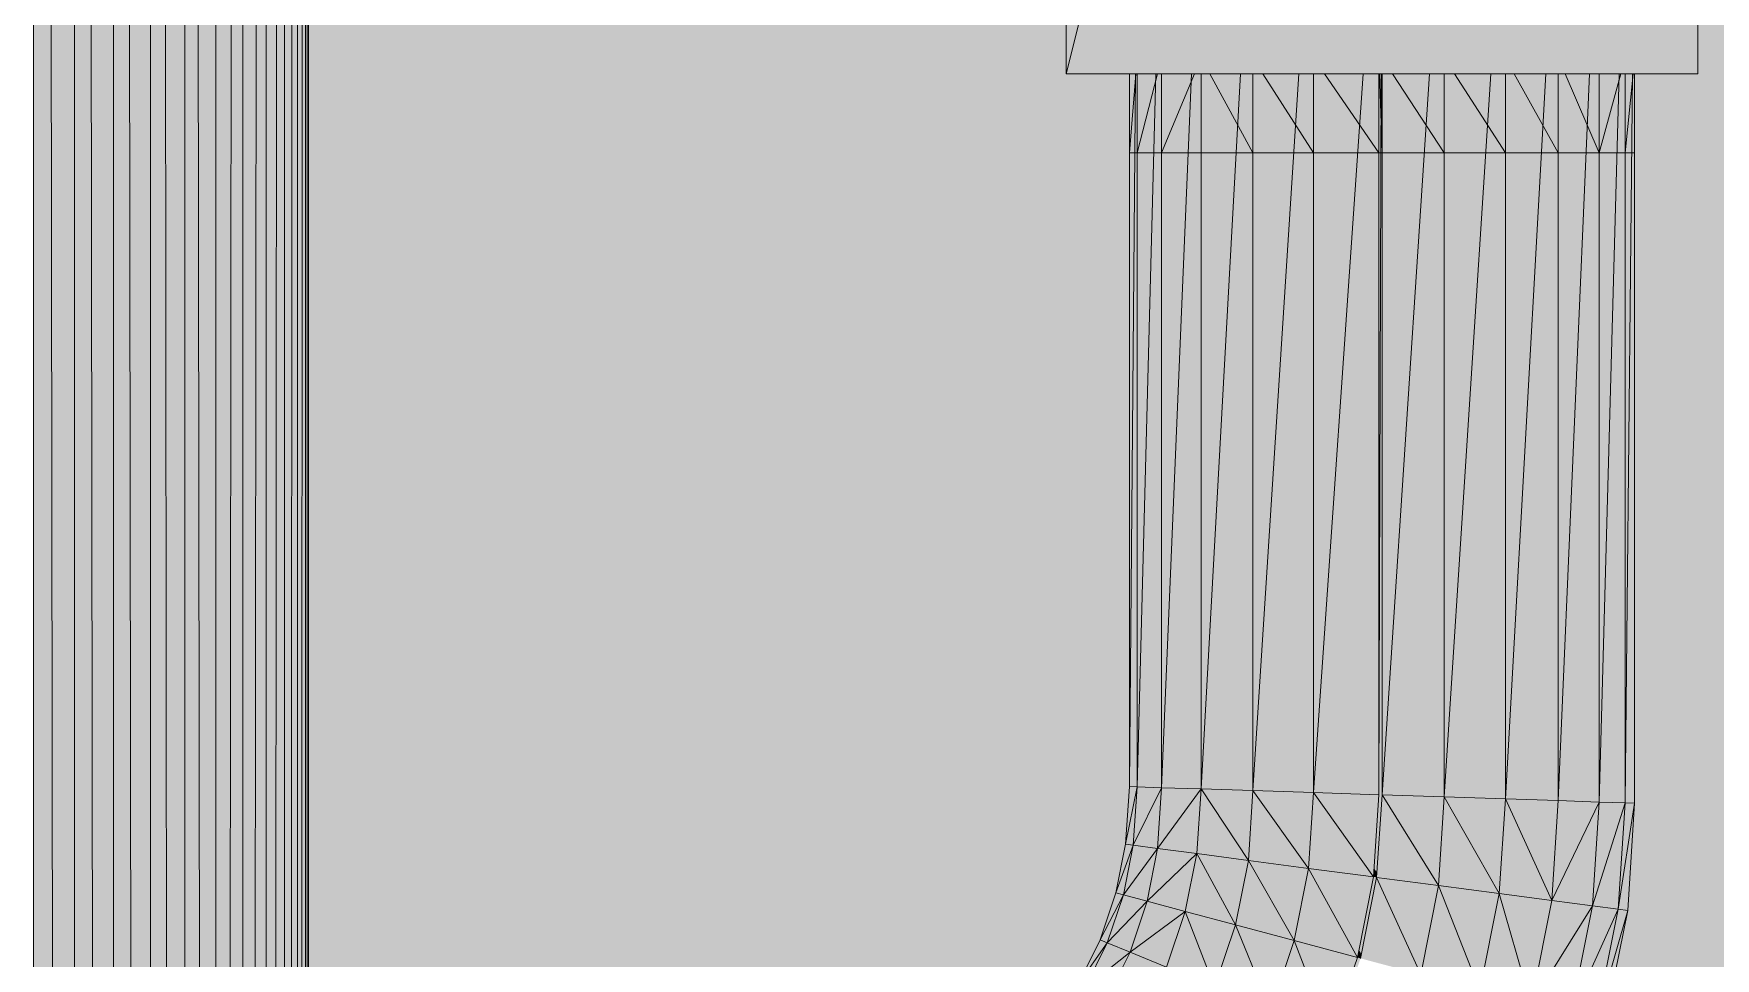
# Model space of a CAD drawing. Header units: millimetres. Extents: x 365175 to 2667127, y -330297 to -162108.
# Drawn here: x 1985250.2 to 1985314.1, y -326608 to -326572.8 of the extents above; entities that cross this region are included whole.
import ezdxf

# ---------------------------------------------------------------- set-up
doc = ezdxf.new("R2010")
doc.units = ezdxf.units.MM
doc.header["$MEASUREMENT"] = 0

# ---------------------------------------------------------------- blocks, each defined once
blk = doc.blocks.new('Élément de coupe_783_2', base_point=(2255931.67, -327094.361))
at = {"linetype": 'Continuous', "lineweight": 0, "true_color": 0x000000}
h = blk.add_hatch(color=18, dxfattribs=at)
h.paths.add_polyline_path([(1985260.66, -325994.361), (1985260.66, -326099.361), (1985272.66, -326099.361), (1985272.66, -326279.361), (1985260.66, -326279.361), (1985260.66, -326616.162), (1985277.148, -326616.162), (1985279.332, -326616.018), (1985281.18, -326615.651), (1985282.968, -326615.046), (1985284.648, -326614.215), (1985286.208, -326613.169), (1985287.624, -326611.929), (1985288.872, -326610.515), (1985289.916, -326608.951), (1985290.744, -326607.264), (1985291.344, -326605.483), (1985291.716, -326603.638), (1985291.86, -326601.447), (1985291.86, -326574.361), (1985289.46, -326574.361), (1985289.46, -326478.361), (1985313.46, -326478.361), (1985313.46, -326574.361), (1985311.06, -326574.361), (1985311.06, -326602.075), (1985310.796, -326606.149), (1985309.932, -326610.462), (1985308.516, -326614.627), (1985306.572, -326618.571), (1985304.136, -326622.227), (1985301.232, -326625.534), (1985297.92, -326628.433), (1985294.272, -326630.877), (1985290.324, -326632.822), (1985286.16, -326634.235), (1985281.852, -326635.093), (1985277.772, -326635.36), (1985260.66, -326635.36), (1985260.66, -327094.361), (1986615.44, -327094.361), (1986615.44, -326938.494), (1986522.111, -326937.548), (1986521.946, -326937.931), (1986462.496, -327009.711), (1986385.226, -327061.801), (1986296.396, -327089.981), (1986203.226, -327091.951), (1986113.276, -327067.561), (1986033.866, -327018.801), (1985971.436, -326949.611), (1985962.91, -326931.876), (1985887.466, -326931.111), (1985763.567, -326940.933), (1985763.146, -326942.851), (1985731.736, -326957.471), (1985647.646, -326952.761), (1985576.446, -326936.941), (1985552.367, -326932.249), (1985544.953, -326930.976), (1985505.366, -326930.961), (1985518.587, -326929.149), (1985503.256, -326930.461), (1985494.726, -326770.151), (1985443.986, -326726.381), (1985443.986, -326726.151), (1985446.763, -326631.145), (1985444.656, -326596.641), (1985516.032, -326577.467), (1985533.385, -326571.601), (1985619.656, -326305.981), (1985659.936, -326238.931), (1985873.876, -326164.161), (1986148.476, -326069.601), (1986517.516, -326018.481), (1986597.936, -326006.251), (1986615.44, -325995.949), (1986615.44, -325994.361), (1985325.46, -325994.361), (1985325.46, -326013.63), (1985326.66, -326013.63), (1985326.66, -326114.795), (1985330.26, -326114.795), (1985330.26, -326306.403), (1985325.46, -326306.403), (1985325.46, -326307.637), (1985306.26, -326307.637), (1985306.26, -326324.05), (1985296.66, -326324.05), (1985296.66, -326097.148), (1985300.26, -326097.148), (1985300.26, -326013.63), (1985301.46, -326013.63), (1985301.46, -325994.361)])
h.paths.add_polyline_path([(1985428.916, -326737.621), (1985429.316, -326725.341), (1985433.606, -326629.821), (1985434.596, -326618.421), (1985439.576, -326622.131), (1985443.896, -326619.521), (1985443.566, -326630.261), (1985441.376, -326730.561), (1985440.626, -326739.351), (1985434.816, -326740.941)], flags=0)
blk = doc.blocks.new('Élément de coupe_818_2', base_point=(2255931.67, -327094.361))
at = {"linetype": 'Continuous', "lineweight": 0, "true_color": 0x000000}
for points in [[(1985250.22, -327094.361), (1985251.627, -327094.361), (1985250.478, -326279.361), (1985250.22, -326279.361)], [(1985251.768, -326279.361), (1985250.478, -326279.361), (1985251.627, -327094.361), (1985251.768, -327094.361)], [(1985251.768, -326279.361), (1985251.768, -327094.361), (1985253.121, -327094.361), (1985252.016, -326279.361)], [(1985253.256, -326279.361), (1985252.016, -326279.361), (1985253.121, -327094.361), (1985253.256, -327094.361)], [(1985253.256, -326279.361), (1985253.256, -327094.361), (1985254.532, -327094.361), (1985253.49, -326279.361)], [(1985253.49, -326279.361), (1985254.532, -327094.361), (1985254.66, -327094.361), (1985254.66, -326279.361)], [(1985254.66, -326279.361), (1985254.66, -327094.361), (1985255.849, -327094.361), (1985254.878, -326279.361)], [(1985255.968, -326279.361), (1985254.878, -326279.361), (1985255.849, -327094.361), (1985255.968, -327094.361)], [(1985255.968, -326279.361), (1985255.968, -327094.361), (1985257.037, -327094.361), (1985256.164, -326279.361)], [(1985256.164, -326279.361), (1985257.037, -327094.361), (1985257.144, -327094.361), (1985257.144, -326279.361)], [(1985257.144, -326279.361), (1985257.144, -327094.361), (1985257.238, -327094.361), (1985258.004, -326279.361)], [(1985257.238, -327094.361), (1985258.176, -327094.361), (1985258.176, -326279.361), (1985258.004, -326279.361)], [(1985258.176, -326279.361), (1985258.176, -327094.361), (1985258.256, -327094.361), (1985258.906, -326279.361)], [(1985258.256, -327094.361), (1985259.052, -327094.361), (1985259.052, -326279.361), (1985258.906, -326279.361)], [(1985259.632, -326279.361), (1985259.052, -326279.361), (1985259.052, -327094.361), (1985259.116, -327094.361)], [(1985259.632, -326279.361), (1985259.116, -327094.361), (1985259.748, -327094.361), (1985259.748, -326279.361)], [(1985259.748, -326279.361), (1985259.748, -327094.361), (1985259.794, -327094.361), (1985260.168, -326279.361)], [(1985260.168, -326279.361), (1985259.794, -327094.361), (1985260.252, -327094.361), (1985260.252, -326279.361)], [(1985260.502, -326279.361), (1985260.252, -326279.361), (1985260.252, -327094.361), (1985260.28, -327094.361)], [(1985260.502, -326279.361), (1985260.28, -327094.361), (1985260.552, -327094.361), (1985260.552, -326279.361)], [(1985260.552, -326279.361), (1985260.562, -327094.361), (1985260.642, -326279.361)], [(1985260.642, -326279.361), (1985260.562, -327094.361), (1985260.66, -327094.361), (1985260.66, -326279.361)]]:
    blk.add_hatch(color=18, dxfattribs=at).paths.add_polyline_path(points)
at = {"color": 7, "linetype": 'Continuous', "lineweight": 20}
for p, q in [((1985250.22, -327094.361), (1985250.22, -326279.361)), ((1985250.478, -326279.361), (1985251.627, -327094.361)), ((1985251.768, -327094.361), (1985251.768, -326279.361)), ((1985252.016, -326279.361), (1985253.121, -327094.361)), ((1985253.256, -327094.361), (1985253.256, -326279.361)), ((1985253.49, -326279.361), (1985254.532, -327094.361)), ((1985254.66, -327094.361), (1985254.66, -326279.361)), ((1985254.878, -326279.361), (1985255.849, -327094.361)), ((1985255.968, -327094.361), (1985255.968, -326279.361)), ((1985256.164, -326279.361), (1985257.037, -327094.361)), ((1985257.144, -327094.361), (1985257.144, -326279.361)), ((1985258.004, -326279.361), (1985257.238, -327094.361)), ((1985258.176, -327094.361), (1985258.176, -326279.361)), ((1985258.906, -326279.361), (1985258.256, -327094.361)), ((1985259.052, -327094.361), (1985259.052, -326279.361)), ((1985259.632, -326279.361), (1985259.116, -327094.361)), ((1985259.748, -327094.361), (1985259.748, -326279.361)), ((1985260.168, -326279.361), (1985259.794, -327094.361)), ((1985260.252, -327094.361), (1985260.252, -326279.361)), ((1985260.502, -326279.361), (1985260.28, -327094.361)), ((1985260.552, -327094.361), (1985260.552, -326279.361)), ((1985260.642, -326279.361), (1985260.562, -327094.361)), ((1985260.66, -327094.361), (1985260.66, -326279.361))]:
    blk.add_line(p, q, dxfattribs=at)
blk = doc.blocks.new('Élément de coupe_823_2', base_point=(2255931.67, -327094.361))
at = {"linetype": 'Continuous', "lineweight": 0, "true_color": 0x000000}
for points in [[(1985291.86, -326601.447), (1985292.16, -326601.456), (1985292.16, -326574.361), (1985292.088, -326574.361)], [(1985291.86, -326601.447), (1985292.16, -326601.456), (1985292.16, -326574.361), (1985292.088, -326574.361)], [(1985291.86, -326601.447), (1985292.088, -326574.361), (1985291.86, -326574.361)], [(1985291.86, -326601.447), (1985292.088, -326574.361), (1985291.86, -326574.361)], [(1985292.862, -326574.361), (1985292.16, -326601.456), (1985293.084, -326601.487), (1985293.084, -326574.361)], [(1985292.862, -326574.361), (1985292.16, -326601.456), (1985293.084, -326601.487), (1985293.084, -326574.361)], [(1985292.16, -326601.456), (1985292.862, -326574.361), (1985292.16, -326574.361)], [(1985292.16, -326601.456), (1985292.862, -326574.361), (1985292.16, -326574.361)], [(1985293.084, -326601.487), (1985294.584, -326601.536), (1985294.584, -326574.361), (1985294.223, -326574.361)], [(1985293.084, -326601.487), (1985294.223, -326574.361), (1985293.084, -326574.361)], [(1985294.223, -326574.361), (1985293.084, -326574.361), (1985293.084, -326586.901), (1985293.742, -326585.821)], [(1985293.742, -326585.821), (1985294.584, -326584.44), (1985294.584, -326574.361), (1985294.223, -326574.361)], [(1985294.584, -326601.536), (1985296.079, -326574.361), (1985294.584, -326574.361)], [(1985294.584, -326601.536), (1985296.552, -326601.6), (1985296.552, -326574.361), (1985296.079, -326574.361)], [(1985294.584, -326574.361), (1985294.584, -326584.44), (1985295.577, -326583.486), (1985296.079, -326574.361)], [(1985295.577, -326583.486), (1985296.552, -326582.55), (1985296.552, -326574.361), (1985296.079, -326574.361)], [(1985296.552, -326601.6), (1985298.303, -326574.361), (1985296.552, -326574.361)], [(1985296.552, -326601.6), (1985298.856, -326601.676), (1985298.856, -326574.361), (1985298.303, -326574.361)], [(1985298.303, -326574.361), (1985296.552, -326574.361), (1985296.552, -326582.55), (1985297.819, -326581.889)], [(1985297.819, -326581.889), (1985298.856, -326581.348), (1985298.856, -326574.361), (1985298.303, -326574.361)], [(1985298.856, -326601.676), (1985300.745, -326574.361), (1985298.856, -326574.361)], [(1985298.856, -326601.676), (1985301.34, -326601.757), (1985301.34, -326574.361), (1985300.745, -326574.361)], [(1985298.856, -326574.361), (1985298.856, -326581.348), (1985300.28, -326581.097), (1985300.745, -326574.361)], [(1985300.28, -326581.097), (1985301.34, -326580.909), (1985301.34, -326574.361), (1985300.745, -326574.361)], [(1985301.34, -326601.757), (1985301.432, -326574.361), (1985301.34, -326574.361)], [(1985301.34, -326601.757), (1985301.46, -326601.761), (1985301.46, -326574.361), (1985301.432, -326574.361)], [(1985301.432, -326574.361), (1985301.34, -326574.361), (1985301.34, -326580.909), (1985301.41, -326580.918)], [(1985301.41, -326580.918), (1985301.46, -326580.924), (1985301.46, -326574.361), (1985301.432, -326574.361)], [(1985301.46, -326601.761), (1985303.26, -326574.361), (1985301.46, -326574.361)], [(1985301.46, -326601.761), (1985303.824, -326601.838), (1985303.824, -326574.361), (1985303.26, -326574.361)], [(1985303.26, -326574.361), (1985301.46, -326574.361), (1985301.46, -326580.924), (1985302.816, -326581.117)], [(1985302.816, -326581.117), (1985303.824, -326581.261), (1985303.824, -326574.361), (1985303.26, -326574.361)], [(1985303.824, -326601.838), (1985305.597, -326574.361), (1985303.824, -326574.361)], [(1985303.824, -326601.838), (1985306.152, -326601.915), (1985306.152, -326574.361), (1985305.597, -326574.361)], [(1985303.824, -326574.361), (1985303.824, -326581.261), (1985305.111, -326581.892), (1985305.597, -326574.361)], [(1985305.111, -326581.892), (1985306.152, -326582.403), (1985306.152, -326574.361), (1985305.597, -326574.361)], [(1985307.68, -326574.361), (1985306.152, -326601.915), (1985308.156, -326601.98), (1985308.156, -326574.361)], [(1985306.152, -326574.361), (1985306.152, -326601.915), (1985307.68, -326574.361)], [(1985306.152, -326582.403), (1985307.182, -326583.344), (1985307.68, -326574.361), (1985306.152, -326574.361)], [(1985307.68, -326574.361), (1985307.182, -326583.344), (1985307.921, -326584.019), (1985308.156, -326583.608), (1985308.156, -326574.361)], [(1985309.346, -326574.361), (1985308.156, -326601.98), (1985309.716, -326602.031), (1985309.716, -326574.361)], [(1985308.156, -326601.98), (1985309.346, -326574.361), (1985308.156, -326574.361)], [(1985308.156, -326574.361), (1985308.156, -326583.608), (1985309.012, -326582.116), (1985309.346, -326574.361)], [(1985309.012, -326582.116), (1985309.716, -326580.888), (1985309.716, -326574.361), (1985309.346, -326574.361)], [(1985310.467, -326574.361), (1985309.716, -326602.031), (1985310.7, -326602.063), (1985310.7, -326574.361)], [(1985309.716, -326602.031), (1985310.467, -326574.361), (1985309.716, -326574.361)], [(1985310.467, -326574.361), (1985309.716, -326574.361), (1985309.716, -326580.888), (1985310.318, -326579.839)], [(1985310.318, -326579.839), (1985310.7, -326579.173), (1985310.7, -326574.361), (1985310.467, -326574.361)], [(1985310.7, -326602.063), (1985311.06, -326602.075), (1985311.06, -326574.361), (1985310.975, -326574.361)], [(1985310.7, -326602.063), (1985310.975, -326574.361), (1985310.7, -326574.361)], [(1985310.975, -326574.361), (1985310.7, -326574.361), (1985310.7, -326579.173), (1985310.931, -326578.77)], [(1985310.931, -326578.77), (1985311.06, -326578.545), (1985311.06, -326574.361), (1985310.975, -326574.361)], [(1985291.716, -326603.638), (1985292.16, -326601.456), (1985291.86, -326601.447)], [(1985291.716, -326603.638), (1985292.16, -326601.456), (1985291.86, -326601.447)], [(1985291.716, -326603.638), (1985292.004, -326603.676), (1985292.16, -326601.456)], [(1985291.716, -326603.638), (1985292.004, -326603.676), (1985292.16, -326601.456)], [(1985293.084, -326601.487), (1985292.16, -326601.456), (1985292.004, -326603.676)], [(1985293.084, -326601.487), (1985292.16, -326601.456), (1985292.004, -326603.676)], [(1985292.004, -326603.676), (1985292.928, -326603.798), (1985293.084, -326601.487)], [(1985292.004, -326603.676), (1985292.928, -326603.798), (1985293.084, -326601.487)], [(1985292.928, -326603.798), (1985294.584, -326601.536), (1985293.084, -326601.487)], [(1985294.428, -326603.994), (1985294.584, -326601.536), (1985292.928, -326603.798)], [(1985294.584, -326601.536), (1985294.428, -326603.994), (1985296.384, -326604.252)], [(1985296.384, -326604.252), (1985296.552, -326601.6), (1985294.584, -326601.536)], [(1985298.664, -326604.553), (1985296.552, -326601.6), (1985296.384, -326604.252)], [(1985298.664, -326604.553), (1985298.856, -326601.676), (1985296.552, -326601.6)], [(1985298.664, -326604.553), (1985301.136, -326604.878), (1985298.856, -326601.676)], [(1985301.136, -326604.878), (1985301.34, -326601.757), (1985298.856, -326601.676)], [(1985301.34, -326601.757), (1985301.155, -326604.596), (1985301.265, -326604.753), (1985301.46, -326601.761)], [(1985301.34, -326601.757), (1985301.155, -326604.596), (1985301.265, -326604.753), (1985301.46, -326601.761)], [(1985301.256, -326604.894), (1985303.608, -326605.203), (1985301.46, -326601.761)], [(1985303.824, -326601.838), (1985301.46, -326601.761), (1985303.608, -326605.203)], [(1985305.912, -326605.507), (1985303.824, -326601.838), (1985303.608, -326605.203)], [(1985306.152, -326601.915), (1985303.824, -326601.838), (1985305.912, -326605.507)], [(1985305.912, -326605.507), (1985307.916, -326605.77), (1985306.152, -326601.915)], [(1985308.156, -326601.98), (1985306.152, -326601.915), (1985307.916, -326605.77)], [(1985308.156, -326601.98), (1985307.916, -326605.77), (1985309.716, -326602.031)], [(1985307.916, -326605.77), (1985309.452, -326605.973), (1985309.716, -326602.031)], [(1985310.7, -326602.063), (1985309.716, -326602.031), (1985309.452, -326605.973)], [(1985309.452, -326605.973), (1985310.436, -326606.102), (1985310.7, -326602.063)], [(1985310.7, -326602.063), (1985310.436, -326606.102), (1985311.06, -326602.075)], [(1985310.436, -326606.102), (1985310.796, -326606.149), (1985311.06, -326602.075)], [(1985292.004, -326603.676), (1985291.716, -326603.638), (1985291.344, -326605.483)], [(1985292.004, -326603.676), (1985291.716, -326603.638), (1985291.344, -326605.483)], [(1985291.632, -326605.559), (1985292.004, -326603.676), (1985291.344, -326605.483)], [(1985291.632, -326605.559), (1985292.004, -326603.676), (1985291.344, -326605.483)], [(1985292.928, -326603.798), (1985292.004, -326603.676), (1985291.632, -326605.559)], [(1985292.928, -326603.798), (1985292.004, -326603.676), (1985291.632, -326605.559)], [(1985292.532, -326605.8), (1985292.928, -326603.798), (1985291.632, -326605.559)], [(1985292.532, -326605.8), (1985292.928, -326603.798), (1985291.632, -326605.559)], [(1985292.532, -326605.8), (1985294.428, -326603.994), (1985292.928, -326603.798)], [(1985293.984, -326606.19), (1985294.428, -326603.994), (1985292.532, -326605.8)], [(1985294.428, -326603.994), (1985293.984, -326606.19), (1985295.892, -326606.7)], [(1985295.892, -326606.7), (1985296.384, -326604.252), (1985294.428, -326603.994)], [(1985295.892, -326606.7), (1985298.124, -326607.297), (1985296.384, -326604.252)], [(1985298.124, -326607.297), (1985298.664, -326604.553), (1985296.384, -326604.252)], [(1985298.124, -326607.297), (1985300.524, -326607.941), (1985298.664, -326604.553)], [(1985300.524, -326607.941), (1985301.136, -326604.878), (1985298.664, -326604.553)], [(1985301.155, -326604.596), (1985301.136, -326604.878), (1985301.256, -326604.894), (1985301.265, -326604.753)], [(1985301.155, -326604.596), (1985301.136, -326604.878), (1985301.256, -326604.894), (1985301.265, -326604.753)], [(1985301.136, -326604.878), (1985300.579, -326607.665), (1985300.672, -326607.834), (1985301.256, -326604.894)], [(1985301.136, -326604.878), (1985300.579, -326607.665), (1985300.672, -326607.834), (1985301.256, -326604.894)], [(1985302.936, -326608.586), (1985301.256, -326604.894), (1985300.644, -326607.973)], [(1985302.936, -326608.586), (1985303.608, -326605.203), (1985301.256, -326604.894)], [(1985305.18, -326609.19), (1985303.608, -326605.203), (1985302.936, -326608.586)], [(1985303.608, -326605.203), (1985305.18, -326609.19), (1985305.912, -326605.507)], [(1985291.632, -326605.559), (1985291.344, -326605.483), (1985290.744, -326607.264)], [(1985291.632, -326605.559), (1985291.344, -326605.483), (1985290.744, -326607.264)], [(1985291.632, -326605.559), (1985290.744, -326607.264), (1985291.02, -326607.377)], [(1985291.632, -326605.559), (1985290.744, -326607.264), (1985291.02, -326607.377)], [(1985291.02, -326607.377), (1985292.532, -326605.8), (1985291.632, -326605.559)], [(1985291.884, -326607.734), (1985292.532, -326605.8), (1985291.02, -326607.377)], [(1985292.532, -326605.8), (1985291.632, -326605.559), (1985291.306, -326606.53), (1985291.456, -326606.365)], [(1985291.884, -326607.734), (1985293.984, -326606.19), (1985292.532, -326605.8)], [(1985305.18, -326609.19), (1985307.124, -326609.711), (1985305.912, -326605.507)], [(1985307.916, -326605.77), (1985305.912, -326605.507), (1985307.124, -326609.711)], [(1985307.916, -326605.77), (1985307.124, -326609.711), (1985309.452, -326605.973)], [(1985309.452, -326605.973), (1985307.124, -326609.711), (1985308.624, -326610.113)], [(1985310.436, -326606.102), (1985309.452, -326605.973), (1985308.624, -326610.113)], [(1985293.264, -326608.309), (1985293.984, -326606.19), (1985291.884, -326607.734)], [(1985293.984, -326606.19), (1985293.264, -326608.309), (1985295.088, -326609.064)], [(1985295.088, -326609.064), (1985295.892, -326606.7), (1985293.984, -326606.19)], [(1985309.584, -326610.369), (1985310.436, -326606.102), (1985308.624, -326610.113)], [(1985310.436, -326606.102), (1985309.584, -326610.369), (1985310.796, -326606.149)], [(1985310.796, -326606.149), (1985309.584, -326610.369), (1985309.932, -326610.462)], [(1985291.02, -326607.377), (1985290.744, -326607.264), (1985289.916, -326608.951)], [(1985291.02, -326607.377), (1985290.744, -326607.264), (1985289.916, -326608.951)], [(1985297.224, -326609.947), (1985295.892, -326606.7), (1985295.088, -326609.064)], [(1985298.124, -326607.297), (1985295.892, -326606.7), (1985297.224, -326609.947)], [(1985299.516, -326610.898), (1985298.124, -326607.297), (1985297.224, -326609.947)], [(1985299.516, -326610.898), (1985300.524, -326607.941), (1985298.124, -326607.297)], [(1985290.168, -326609.099), (1985291.02, -326607.377), (1985289.916, -326608.951)], [(1985290.003, -326609.002), (1985291.02, -326607.377), (1985289.916, -326608.951)], [(1985291.884, -326607.734), (1985291.02, -326607.377), (1985290.168, -326609.099)], [(1985290.972, -326609.565), (1985291.884, -326607.734), (1985290.168, -326609.099)], [(1985293.264, -326608.309), (1985291.884, -326607.734), (1985290.972, -326609.565)], [(1985300.524, -326607.941), (1985299.607, -326610.633), (1985299.678, -326610.821), (1985300.644, -326607.973)], [(1985300.524, -326607.941), (1985299.607, -326610.633), (1985299.678, -326610.821), (1985300.644, -326607.973)], [(1985300.579, -326607.665), (1985300.524, -326607.941), (1985300.644, -326607.973), (1985300.672, -326607.834)], [(1985300.579, -326607.665), (1985300.524, -326607.941), (1985300.644, -326607.973), (1985300.672, -326607.834)]]:
    blk.add_hatch(color=18, dxfattribs=at).paths.add_polyline_path(points)
at = {"color": 7, "linetype": 'Continuous', "lineweight": 20}
for p, q in [((1985292.088, -326574.361), (1985291.86, -326601.447)), ((1985292.862, -326574.361), (1985292.16, -326601.456)), ((1985294.223, -326574.361), (1985293.084, -326601.487)), ((1985296.079, -326574.361), (1985294.584, -326601.536)), ((1985298.303, -326574.361), (1985296.552, -326601.6)), ((1985300.745, -326574.361), (1985298.856, -326601.676)), ((1985301.432, -326574.361), (1985301.34, -326601.757)), ((1985303.26, -326574.361), (1985301.46, -326601.761)), ((1985305.597, -326574.361), (1985303.824, -326601.838)), ((1985307.68, -326574.361), (1985306.152, -326601.915)), ((1985309.346, -326574.361), (1985308.156, -326601.98)), ((1985310.467, -326574.361), (1985309.716, -326602.031)), ((1985310.975, -326574.361), (1985310.7, -326602.063)), ((1985291.86, -326577.361), (1985291.86, -326601.447)), ((1985292.16, -326577.361), (1985292.16, -326601.456)), ((1985293.084, -326601.487), (1985293.084, -326577.361)), ((1985294.584, -326601.536), (1985294.584, -326577.361)), ((1985296.552, -326601.6), (1985296.552, -326577.361)), ((1985298.856, -326601.676), (1985298.856, -326577.361)), ((1985301.34, -326601.757), (1985301.34, -326577.361)), ((1985301.46, -326577.361), (1985301.46, -326601.761)), ((1985303.824, -326601.838), (1985303.824, -326577.361)), ((1985306.152, -326601.915), (1985306.152, -326577.361)), ((1985308.156, -326601.98), (1985308.156, -326577.361)), ((1985309.716, -326602.031), (1985309.716, -326577.361)), ((1985310.7, -326602.063), (1985310.7, -326577.361)), ((1985311.06, -326602.075), (1985311.06, -326577.361)), ((1985291.86, -326601.447), (1985291.716, -326603.638)), ((1985292.16, -326601.456), (1985291.716, -326603.638)), ((1985292.16, -326601.456), (1985291.86, -326601.447)), ((1985292.16, -326601.456), (1985292.004, -326603.676)), ((1985293.084, -326601.487), (1985292.004, -326603.676)), ((1985293.084, -326601.487), (1985292.16, -326601.456)), ((1985292.928, -326603.798), (1985293.084, -326601.487)), ((1985294.584, -326601.536), (1985292.928, -326603.798)), ((1985294.584, -326601.536), (1985293.084, -326601.487)), ((1985294.428, -326603.994), (1985294.584, -326601.536)), ((1985296.552, -326601.6), (1985294.584, -326601.536)), ((1985294.584, -326601.536), (1985296.384, -326604.252)), ((1985296.384, -326604.252), (1985296.552, -326601.6)), ((1985298.856, -326601.676), (1985296.552, -326601.6)), ((1985296.552, -326601.6), (1985298.664, -326604.553)), ((1985298.664, -326604.553), (1985298.856, -326601.676)), ((1985301.34, -326601.757), (1985298.856, -326601.676)), ((1985298.856, -326601.676), (1985301.136, -326604.878)), ((1985301.34, -326601.757), (1985301.136, -326604.878)), ((1985301.256, -326604.894), (1985301.46, -326601.761)), ((1985303.824, -326601.838), (1985301.46, -326601.761)), ((1985301.46, -326601.761), (1985303.608, -326605.203)), ((1985303.608, -326605.203), (1985303.824, -326601.838)), ((1985306.152, -326601.915), (1985303.824, -326601.838)), ((1985303.824, -326601.838), (1985305.912, -326605.507)), ((1985305.912, -326605.507), (1985306.152, -326601.915)), ((1985308.156, -326601.98), (1985306.152, -326601.915)), ((1985306.152, -326601.915), (1985307.916, -326605.77)), ((1985307.916, -326605.77), (1985308.156, -326601.98)), ((1985309.716, -326602.031), (1985307.916, -326605.77)), ((1985309.716, -326602.031), (1985308.156, -326601.98)), ((1985309.452, -326605.973), (1985309.716, -326602.031)), ((1985310.7, -326602.063), (1985309.452, -326605.973)), ((1985310.7, -326602.063), (1985309.716, -326602.031)), ((1985310.436, -326606.102), (1985310.7, -326602.063)), ((1985311.06, -326602.075), (1985310.436, -326606.102)), ((1985311.06, -326602.075), (1985310.7, -326602.063)), ((1985310.796, -326606.149), (1985311.06, -326602.075)), ((1985291.716, -326603.638), (1985291.344, -326605.483)), ((1985292.004, -326603.676), (1985291.344, -326605.483)), ((1985292.004, -326603.676), (1985291.632, -326605.559)), ((1985292.928, -326603.798), (1985291.632, -326605.559)), ((1985292.004, -326603.676), (1985291.716, -326603.638)), ((1985292.928, -326603.798), (1985292.004, -326603.676)), ((1985292.532, -326605.8), (1985292.928, -326603.798)), ((1985294.428, -326603.994), (1985292.532, -326605.8)), ((1985294.428, -326603.994), (1985292.928, -326603.798)), ((1985293.984, -326606.19), (1985294.428, -326603.994)), ((1985296.384, -326604.252), (1985294.428, -326603.994)), ((1985294.428, -326603.994), (1985295.892, -326606.7)), ((1985295.892, -326606.7), (1985296.384, -326604.252)), ((1985296.384, -326604.252), (1985298.124, -326607.297)), ((1985298.664, -326604.553), (1985296.384, -326604.252)), ((1985298.124, -326607.297), (1985298.664, -326604.553)), ((1985301.136, -326604.878), (1985298.664, -326604.553)), ((1985298.664, -326604.553), (1985300.524, -326607.941)), ((1985301.265, -326604.753), (1985301.155, -326604.596)), ((1985301.136, -326604.878), (1985300.524, -326607.941)), ((1985300.644, -326607.973), (1985301.256, -326604.894)), ((1985301.256, -326604.894), (1985302.936, -326608.586)), ((1985303.608, -326605.203), (1985301.256, -326604.894)), ((1985302.936, -326608.586), (1985303.608, -326605.203)), ((1985303.608, -326605.203), (1985305.18, -326609.19)), ((1985305.912, -326605.507), (1985303.608, -326605.203)), ((1985291.344, -326605.483), (1985290.744, -326607.264)), ((1985291.632, -326605.559), (1985290.744, -326607.264)), ((1985291.632, -326605.559), (1985291.02, -326607.377)), ((1985292.532, -326605.8), (1985291.02, -326607.377)), ((1985291.632, -326605.559), (1985291.344, -326605.483)), ((1985292.532, -326605.8), (1985291.632, -326605.559)), ((1985291.884, -326607.734), (1985292.532, -326605.8)), ((1985293.984, -326606.19), (1985292.532, -326605.8)), ((1985305.18, -326609.19), (1985305.912, -326605.507)), ((1985305.912, -326605.507), (1985307.124, -326609.711)), ((1985307.916, -326605.77), (1985305.912, -326605.507)), ((1985307.124, -326609.711), (1985307.916, -326605.77)), ((1985309.452, -326605.973), (1985307.124, -326609.711)), ((1985309.452, -326605.973), (1985307.916, -326605.77)), ((1985308.624, -326610.113), (1985309.452, -326605.973)), ((1985310.436, -326606.102), (1985309.452, -326605.973)), ((1985293.984, -326606.19), (1985291.884, -326607.734)), ((1985293.264, -326608.309), (1985293.984, -326606.19)), ((1985293.984, -326606.19), (1985295.088, -326609.064)), ((1985295.892, -326606.7), (1985293.984, -326606.19)), ((1985310.436, -326606.102), (1985308.624, -326610.113)), ((1985309.584, -326610.369), (1985310.436, -326606.102)), ((1985310.796, -326606.149), (1985309.584, -326610.369)), ((1985309.932, -326610.462), (1985310.796, -326606.149)), ((1985310.796, -326606.149), (1985310.436, -326606.102)), ((1985290.744, -326607.264), (1985289.916, -326608.951)), ((1985291.02, -326607.377), (1985290.744, -326607.264)), ((1985295.088, -326609.064), (1985295.892, -326606.7)), ((1985298.124, -326607.297), (1985295.892, -326606.7)), ((1985295.892, -326606.7), (1985297.224, -326609.947)), ((1985297.224, -326609.947), (1985298.124, -326607.297)), ((1985300.524, -326607.941), (1985298.124, -326607.297)), ((1985298.124, -326607.297), (1985299.516, -326610.898)), ((1985291.02, -326607.377), (1985289.916, -326608.951)), ((1985291.02, -326607.377), (1985290.168, -326609.099)), ((1985291.884, -326607.734), (1985290.168, -326609.099)), ((1985290.972, -326609.565), (1985291.884, -326607.734)), ((1985291.884, -326607.734), (1985291.02, -326607.377)), ((1985293.264, -326608.309), (1985291.884, -326607.734)), ((1985300.524, -326607.941), (1985299.516, -326610.898)), ((1985300.672, -326607.834), (1985300.579, -326607.665))]:
    blk.add_line(p, q, dxfattribs=at)
blk = doc.blocks.new('Élément de coupe_824_2', base_point=(2255931.67, -327094.361))
at = {"color": 7, "linetype": 'Continuous', "lineweight": 20}
for p, q in [((1985292.11, -326574.361), (1985291.86, -326577.361)), ((1985291.86, -326577.361), (1985291.86, -326574.361)), ((1985292.93, -326574.361), (1985292.16, -326577.361)), ((1985292.16, -326577.361), (1985292.16, -326574.361)), ((1985294.334, -326574.361), (1985293.084, -326577.361)), ((1985293.084, -326577.361), (1985293.084, -326574.361)), ((1985294.584, -326577.361), (1985294.584, -326574.361)), ((1985294.912, -326574.361), (1985296.552, -326577.361)), ((1985296.552, -326577.361), (1985296.552, -326574.361)), ((1985296.936, -326574.361), (1985298.856, -326577.361)), ((1985298.856, -326577.361), (1985298.856, -326574.361)), ((1985299.27, -326574.361), (1985301.34, -326577.361)), ((1985301.34, -326577.361), (1985301.34, -326574.361)), ((1985301.36, -326574.361), (1985301.46, -326577.361)), ((1985301.46, -326577.361), (1985301.46, -326574.361)), ((1985301.854, -326574.361), (1985303.824, -326577.361)), ((1985303.824, -326577.361), (1985303.824, -326574.361)), ((1985304.212, -326574.361), (1985306.152, -326577.361)), ((1985306.152, -326574.361), (1985306.152, -326577.361)), ((1985306.486, -326574.361), (1985308.156, -326577.361)), ((1985308.156, -326577.361), (1985308.156, -326574.361)), ((1985309.716, -326577.361), (1985308.416, -326574.361)), ((1985310.536, -326574.361), (1985309.716, -326577.361)), ((1985309.716, -326577.361), (1985309.716, -326574.361)), ((1985311, -326574.361), (1985310.7, -326577.361)), ((1985310.7, -326577.361), (1985310.7, -326574.361)), ((1985311.06, -326577.361), (1985311.06, -326574.361)), ((1985291.86, -326577.361), (1985292.16, -326577.361)), ((1985292.16, -326577.361), (1985293.084, -326577.361)), ((1985293.084, -326577.361), (1985294.584, -326577.361)), ((1985294.584, -326577.361), (1985296.552, -326577.361)), ((1985296.552, -326577.361), (1985298.856, -326577.361)), ((1985298.856, -326577.361), (1985301.46, -326577.361)), ((1985298.856, -326577.361), (1985301.34, -326577.361)), ((1985301.46, -326577.361), (1985303.824, -326577.361)), ((1985306.152, -326577.361), (1985303.824, -326577.361)), ((1985306.152, -326577.361), (1985308.156, -326577.361)), ((1985308.156, -326577.361), (1985309.716, -326577.361)), ((1985309.716, -326577.361), (1985310.7, -326577.361)), ((1985310.7, -326577.361), (1985311.06, -326577.361))]:
    blk.add_line(p, q, dxfattribs=at)
blk = doc.blocks.new('Élément de coupe_825_2', base_point=(2255931.67, -327094.361))
at = {"linetype": 'Continuous', "lineweight": 0, "true_color": 0x000000}
for points in [[(1985289.46, -326574.361), (1985313.46, -326478.361), (1985289.46, -326478.361)], [(1985313.46, -326478.361), (1985289.46, -326574.361), (1985313.46, -326574.361)]]:
    blk.add_hatch(color=18, dxfattribs=at).paths.add_polyline_path(points)
at = {"color": 7, "linetype": 'Continuous', "lineweight": 20}
for p, q in [((1985313.46, -326478.361), (1985289.46, -326574.361)), ((1985289.46, -326574.361), (1985289.46, -326478.361)), ((1985313.46, -326574.361), (1985313.46, -326478.361)), ((1985289.46, -326574.361), (1985313.46, -326574.361))]:
    blk.add_line(p, q, dxfattribs=at)

msp = doc.modelspace()

# ---------------------------------------------------------------- block references
at = {"lineweight": 0}
for name in ['Élément de coupe_818_2', 'Élément de coupe_783_2', 'Élément de coupe_825_2', 'Élément de coupe_823_2', 'Élément de coupe_824_2']:
    msp.add_blockref(name, (2255931.67, -327094.361), dxfattribs=at)

doc.saveas('drawing.dxf')
